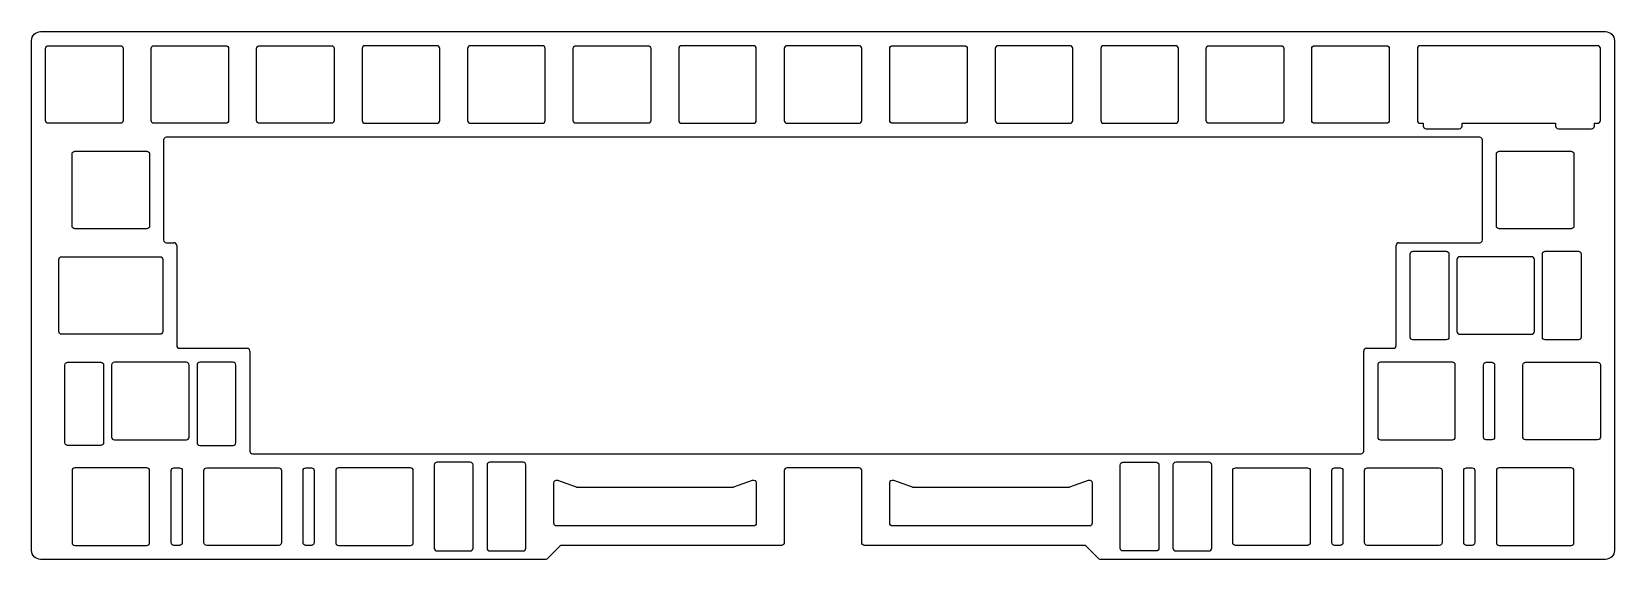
# Model space of a CAD drawing. Header units: millimetres. Extents: x 0 to 286, y 0 to 95.
import ezdxf

# ---------------------------------------------------------------- set-up
doc = ezdxf.new("R2010")
doc.units = ezdxf.units.MM
doc.header["$MEASUREMENT"] = 0

msp = doc.modelspace()

# ---------------------------------------------------------------- linework, layer by layer
at = {"linetype": 'Continuous'}
for p, q in [((23.81, 75.7), (23.81, 57.65)), ((261.44, 76.2), (24.31, 76.2)), ((261.94, 57.65), (261.94, 75.7)), ((24.31, 57.15), (25.69, 57.15)), ((26.19, 56.65), (26.19, 38.6)), ((246.36, 38.6), (246.36, 56.65)), ((246.86, 57.15), (261.44, 57.15)), ((26.69, 38.1), (38.89, 38.1)), ((39.39, 37.6), (39.39, 19.55)), ((240.51, 19.55), (240.51, 37.6)), ((241.01, 38.1), (245.86, 38.1)), ((39.89, 19.05), (240.01, 19.05))]:
    msp.add_line(p, q, dxfattribs=at)
for points in [[(192.59, 0.15), (190.36, 2.38, 0.198912), (190.01, 2.52), (150.37, 2.52, -0.414214), (149.88, 3.02), (149.88, 16.02, 0.414214), (149.38, 16.52), (136.38, 16.52, 0.414214), (135.88, 16.02), (135.88, 3.02, -0.414214), (135.38, 2.52), (95.74, 2.52, 0.198912), (95.39, 2.38), (93.16, 0.15, -0.198912), (92.81, 0), (1.6, 0, -0.414214), (0, 1.6), (0, 93.65, -0.414214), (1.6, 95.25), (284.15, 95.25, -0.414214), (285.75, 93.65), (285.75, 1.6, -0.414214), (284.15, 0), (192.94, 0, -0.198912)], [(3.02, 78.72, -0.414214), (2.52, 79.22), (2.52, 92.22, -0.414214), (3.02, 92.72), (16.02, 92.72, -0.414214), (16.52, 92.22), (16.52, 79.22, -0.414214), (16.02, 78.72)], [(35.07, 92.72, -0.414214), (35.57, 92.22), (35.57, 79.22, -0.414214), (35.07, 78.72), (22.07, 78.72, -0.414214), (21.57, 79.22), (21.57, 92.22, -0.414214), (22.07, 92.72)], [(54.12, 92.72, -0.414214), (54.62, 92.22), (54.62, 79.22, -0.414214), (54.12, 78.72), (41.12, 78.72, -0.414214), (40.62, 79.22), (40.62, 92.22, -0.414214), (41.12, 92.72)], [(73.67, 79.22), (73.67, 92.22, 0.414214), (73.17, 92.72), (60.17, 92.72, 0.414214), (59.67, 92.22), (59.67, 79.22, 0.414214), (60.17, 78.72), (73.17, 78.72, 0.414214)], [(78.72, 92.22), (78.72, 79.22, 0.414214), (79.22, 78.72), (92.22, 78.72, 0.414214), (92.72, 79.22), (92.72, 92.22, 0.414214), (92.22, 92.72), (79.22, 92.72, 0.414214)], [(97.78, 92.22, -0.414214), (98.28, 92.72), (111.28, 92.72, -0.414214), (111.78, 92.22), (111.78, 79.22, -0.414214), (111.28, 78.72), (98.28, 78.72, -0.414214), (97.78, 79.22)], [(130.82, 79.22), (130.82, 92.22, 0.414214), (130.32, 92.72), (117.33, 92.72, 0.414214), (116.83, 92.22), (116.83, 79.22, 0.414214), (117.33, 78.72), (130.32, 78.72, 0.414214)], [(149.38, 92.72), (136.38, 92.72, 0.414214), (135.88, 92.22), (135.88, 79.22, 0.414214), (136.38, 78.72), (149.38, 78.72, 0.414214), (149.88, 79.22), (149.88, 92.22, 0.414214)], [(168.92, 79.22, -0.414214), (168.43, 78.72), (155.43, 78.72, -0.414214), (154.93, 79.22), (154.93, 92.22, -0.414214), (155.43, 92.72), (168.43, 92.72, -0.414214), (168.92, 92.22)], [(187.97, 79.22), (187.97, 92.22, 0.414214), (187.47, 92.72), (174.47, 92.72, 0.414214), (173.97, 92.22), (173.97, 79.22, 0.414214), (174.47, 78.72), (187.47, 78.72, 0.414214)], [(193.53, 78.72), (206.53, 78.72, 0.414214), (207.03, 79.22), (207.03, 92.22, 0.414214), (206.53, 92.72), (193.53, 92.72, 0.414214), (193.03, 92.22), (193.03, 79.22, 0.414214)], [(212.07, 92.22, -0.414214), (212.57, 92.72), (225.57, 92.72, -0.414214), (226.07, 92.22), (226.07, 79.22, -0.414214), (225.57, 78.72), (212.57, 78.72, -0.414214), (212.07, 79.22)], [(245.12, 79.22, -0.414214), (244.62, 78.72), (231.62, 78.72, -0.414214), (231.12, 79.22), (231.12, 92.22, -0.414214), (231.62, 92.72), (244.62, 92.72, -0.414214), (245.12, 92.22)], [(282.73, 92.72), (250.68, 92.72, 0.414214), (250.18, 92.22), (250.18, 79.22, 0.414214), (250.68, 78.72), (251.26, 78.72), (251.26, 78.22, 0.414214), (251.76, 77.72), (257.76, 77.72, 0.414214), (258.26, 78.22), (258.26, 78.72), (275.14, 78.72), (275.14, 78.22, 0.414214), (275.64, 77.72), (281.64, 77.72, 0.414214), (282.14, 78.22), (282.14, 78.72), (282.73, 78.72, 0.414214), (283.23, 79.22), (283.23, 92.22, 0.414214)], [(20.79, 73.67, -0.414214), (21.29, 73.17), (21.29, 60.17, -0.414214), (20.79, 59.67), (7.79, 59.67, -0.414214), (7.29, 60.17), (7.29, 73.17, -0.414214), (7.79, 73.67)], [(264.46, 73.17, -0.414214), (264.96, 73.67), (277.96, 73.67, -0.414214), (278.46, 73.17), (278.46, 60.17, -0.414214), (277.96, 59.67), (264.96, 59.67, -0.414214), (264.46, 60.17)], [(23.17, 54.62, -0.414214), (23.67, 54.12), (23.67, 41.12, -0.414214), (23.17, 40.62), (5.41, 40.62, -0.414214), (4.91, 41.12), (4.91, 54.12, -0.414214), (5.41, 54.62)], [(248.88, 55.12, -0.414214), (249.38, 55.62), (255.38, 55.62, -0.414214), (255.88, 55.12), (255.88, 40.12, -0.414214), (255.38, 39.62), (249.38, 39.62, -0.414214), (248.88, 40.12)], [(270.82, 54.62), (257.82, 54.62, 0.414214), (257.32, 54.12), (257.32, 41.12, 0.414214), (257.82, 40.62), (270.82, 40.62, 0.414214), (271.32, 41.12), (271.32, 54.12, 0.414214)], [(272.76, 55.12, -0.414214), (273.26, 55.62), (279.26, 55.62, -0.414214), (279.76, 55.12), (279.76, 40.12, -0.414214), (279.26, 39.62), (273.26, 39.62, -0.414214), (272.76, 40.12)], [(12.49, 35.57, -0.414214), (12.99, 35.07), (12.99, 21.07, -0.414214), (12.49, 20.57), (6.49, 20.57, -0.414214), (5.99, 21.07), (5.99, 35.07, -0.414214), (6.49, 35.57)], [(28.43, 22.07), (28.43, 35.07, 0.414214), (27.93, 35.57), (14.93, 35.57, 0.414214), (14.43, 35.07), (14.43, 22.07, 0.414214), (14.93, 21.57), (27.93, 21.57, 0.414214)], [(36.87, 21.07), (36.87, 35.07, 0.414214), (36.37, 35.57), (30.37, 35.57, 0.414214), (29.87, 35.07), (29.87, 21.07, 0.414214), (30.37, 20.57), (36.37, 20.57, 0.414214)], [(257.03, 22.07), (257.03, 35.07, 0.414214), (256.53, 35.57), (243.53, 35.57, 0.414214), (243.03, 35.07), (243.03, 22.07, 0.414214), (243.53, 21.57), (256.53, 21.57, 0.414214)], [(262.13, 35.07, -0.414214), (262.63, 35.57), (263.63, 35.57, -0.414214), (264.13, 35.07), (264.13, 22.07, -0.414214), (263.63, 21.57), (262.63, 21.57, -0.414214), (262.13, 22.07)], [(283.23, 22.07, -0.414214), (282.73, 21.57), (269.73, 21.57, -0.414214), (269.23, 22.07), (269.23, 35.07, -0.414214), (269.73, 35.57), (282.73, 35.57, -0.414214), (283.23, 35.07)], [(79.7, 2.02), (79.7, 17.02, 0.414214), (79.2, 17.52), (73.2, 17.52, 0.414214), (72.7, 17.02), (72.7, 2.02, 0.414214), (73.2, 1.52), (79.2, 1.52, 0.414214)], [(88.73, 17.52), (82.72, 17.52, 0.414214), (82.22, 17.02), (82.22, 2.02, 0.414214), (82.72, 1.52), (88.73, 1.52, 0.414214), (89.23, 2.02), (89.23, 17.02, 0.414214)], [(203.53, 2.02, -0.414214), (203.03, 1.52), (197.03, 1.52, -0.414214), (196.53, 2.02), (196.53, 17.02, -0.414214), (197.03, 17.52), (203.03, 17.52, -0.414214), (203.53, 17.02)], [(213.05, 2.02), (213.05, 17.02, 0.414214), (212.55, 17.52), (206.55, 17.52, 0.414214), (206.05, 17.02), (206.05, 2.02, 0.414214), (206.55, 1.52), (212.55, 1.52, 0.414214)], [(7.79, 2.52), (20.79, 2.52, 0.414214), (21.29, 3.02), (21.29, 16.02, 0.414214), (20.79, 16.52), (7.79, 16.52, 0.414214), (7.29, 16.02), (7.29, 3.02, 0.414214)], [(25.19, 16.02, -0.414214), (25.69, 16.52), (26.69, 16.52, -0.414214), (27.19, 16.02), (27.19, 3.02, -0.414214), (26.69, 2.52), (25.69, 2.52, -0.414214), (25.19, 3.02)], [(31.1, 16.02, -0.414214), (31.6, 16.52), (44.6, 16.52, -0.414214), (45.1, 16.02), (45.1, 3.02, -0.414214), (44.6, 2.52), (31.6, 2.52, -0.414214), (31.1, 3.02)], [(49.01, 16.02, -0.414214), (49.51, 16.52), (50.51, 16.52, -0.414214), (51.01, 16.02), (51.01, 3.02, -0.414214), (50.51, 2.52), (49.51, 2.52, -0.414214), (49.01, 3.02)], [(54.91, 16.02), (54.91, 3.02, 0.414214), (55.41, 2.52), (68.41, 2.52, 0.414214), (68.91, 3.02), (68.91, 16.02, 0.414214), (68.41, 16.52), (55.41, 16.52, 0.414214)], [(130.15, 14.28, -0.520567), (130.82, 13.81), (130.82, 6.52, -0.414214), (130.32, 6.02), (94.78, 6.02, -0.414214), (94.28, 6.52), (94.28, 13.81, -0.520567), (94.95, 14.28), (98.31, 13.06, 0.087489), (98.48, 13.02), (126.62, 13.02, 0.087489), (126.79, 13.06)], [(154.93, 13.81, -0.520567), (155.6, 14.28), (158.96, 13.06, 0.087489), (159.13, 13.02), (187.27, 13.02, 0.087489), (187.44, 13.06), (190.8, 14.28, -0.520567), (191.47, 13.81), (191.47, 6.52, -0.414214), (190.97, 6.02), (155.43, 6.02, -0.414214), (154.93, 6.52)], [(230.84, 3.02, -0.414214), (230.34, 2.52), (217.34, 2.52, -0.414214), (216.84, 3.02), (216.84, 16.02, -0.414214), (217.34, 16.52), (230.34, 16.52, -0.414214), (230.84, 16.02)], [(236.24, 16.52, -0.414214), (236.74, 16.02), (236.74, 3.02, -0.414214), (236.24, 2.52), (235.24, 2.52, -0.414214), (234.74, 3.02), (234.74, 16.02, -0.414214), (235.24, 16.52)], [(240.65, 16.02, -0.414214), (241.15, 16.52), (254.15, 16.52, -0.414214), (254.65, 16.02), (254.65, 3.02, -0.414214), (254.15, 2.52), (241.15, 2.52, -0.414214), (240.65, 3.02)], [(260.56, 3.02, -0.414214), (260.06, 2.52), (259.06, 2.52, -0.414214), (258.56, 3.02), (258.56, 16.02, -0.414214), (259.06, 16.52), (260.06, 16.52, -0.414214), (260.56, 16.02)], [(278.46, 3.02), (278.46, 16.02, 0.414214), (277.96, 16.52), (264.96, 16.52, 0.414214), (264.46, 16.02), (264.46, 3.02, 0.414214), (264.96, 2.52), (277.96, 2.52, 0.414214)]]:
    msp.add_lwpolyline(points, format="xyb", close=True)
for centre, start, end in [((24.31, 75.7), 90, 180), ((261.44, 75.7), 0, 90), ((24.31, 57.65), 180, 270), ((261.44, 57.65), 270, 0), ((25.69, 56.65), 0, 90), ((246.86, 56.65), 90, 180), ((26.69, 38.6), 180, 270), ((38.89, 37.6), 0, 90), ((241.01, 37.6), 90, 180), ((245.86, 38.6), 270, 360), ((39.89, 19.55), 180, 270), ((240.01, 19.55), 270, 0)]:
    msp.add_arc(centre, 0.5, start, end, dxfattribs=at)

doc.saveas('drawing.dxf')
